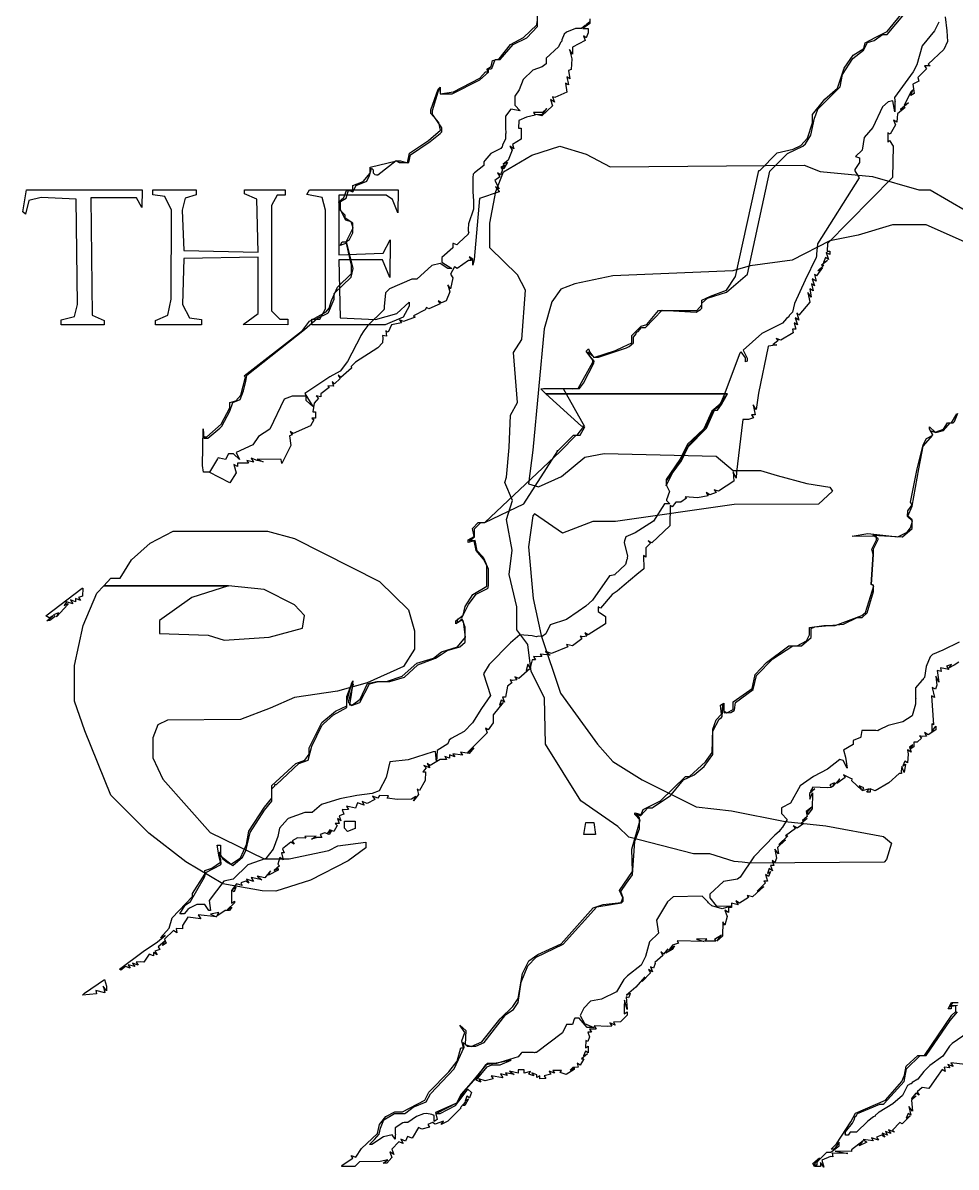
# Model space of a CAD drawing. Extents: x -87611 to 96139, y 77822 to 138139.
# Drawn here: x -47916.4 to -47796.3, y 99176.7 to 99323.9 of the extents above; entities that cross this region are included whole.
import ezdxf

# ---------------------------------------------------------------- set-up
doc = ezdxf.new("R2010")
doc.units = 0
doc.header["$MEASUREMENT"] = 0
doc.layers.get('0').update_dxf_attribs({"color": 6})
for name, color, linetype in [('L14D0 Au', 2, 'Continuous'), ('L3D0 Base', 3, 'Continuous'), ('L8D0 Wire', 5, 'Continuous')]:
    doc.layers.add(name, color=color, linetype=linetype)

# ---------------------------------------------------------------- blocks, each defined once
blk = doc.blocks.new('$TEST_CHIP_B')
at = {"layer": 'L14D0 Au'}
blk.add_lwpolyline([(256.45, 2858.69), (251.54, 2860.86), (247.19, 2860.86), (242.77, 2859.53), (239.12, 2858.79), (234.27, 2856.34), (228.89, 2855.61), (226.66, 2854.93), (211.19, 2854.32), (206.31, 2853.27), (204.49, 2852.58), (203.35, 2850.97), (202.37, 2847.5), (200.92, 2831.88), (200.37, 2827.55), (201.62, 2827.15), (204.59, 2828.47), (207.58, 2830.98), (210.07, 2831.45), (224.51, 2831.1), (226.69, 2829.27), (230.23, 2829.27), (232.36, 2828.63), (236.18, 2827.59), (239.13, 2827.13), (239.46, 2826.6), (237.68, 2824.93), (226.81, 2824.9), (211.53, 2822.69), (208.64, 2822.68), (204.74, 2821.18), (201.14, 2823.69), (200.89, 2823.44), (200.35, 2819.46), (200.95, 2812.78), (202, 2808.05), (204.48, 2800.63), (209.25, 2794.04), (211.19, 2791.84), (215, 2789.44), (221.95, 2785.98), (226.46, 2785.49), (233.4, 2784.08), (238.61, 2783.52), (246.05, 2782.17), (247.05, 2781.33), (246.44, 2779.19), (246.11, 2778.86), (228.89, 2778.73), (227.85, 2778.85), (227.85, 2778.85), (226.81, 2778.97), (223.68, 2779.92), (221.6, 2779.94), (213.28, 2782.09), (211.84, 2783.45), (207.07, 2786.75), (202.55, 2794.04), (202.4, 2800.01), (200.7, 2803.41), (200.25, 2806.88), (198.86, 2808.76), (198.85, 2811.74), (197.87, 2815.9), (198.24, 2819.03), (197.51, 2822.94), (198.27, 2825.41), (197.31, 2827.71), (197.53, 2828.39), (197.86, 2832.22), (198.05, 2836.39), (198.92, 2838.02), (198.44, 2844.46), (199.48, 2846.11), (199.95, 2852.47), (198.92, 2854.44), (195.39, 2857.89), (195.39, 2861.08), (196.15, 2865.17), (197.15, 2867.67), (200.77, 2869.82), (204.37, 2870.97), (207.78, 2869.96), (210.84, 2868.33), (235.83, 2868.56), (237.91, 2867.75), (244.63, 2867.1), (250.6, 2865.38), (252.03, 2865.38), (256.76, 2862.61)], dxfattribs=at)
for points in [[(140.2, 2848.02), (140.2, 2848.64), (141.92, 2849.07), (142.3, 2850.62), (142.11, 2864.16), (137.62, 2864.37), (136.04, 2863.98), (135.6, 2862.22), (135.27, 2862.55), (135.75, 2865.38), (150.61, 2865.38), (150.59, 2863.12), (149.88, 2864.33), (144, 2864.33), (144.19, 2849.23), (145.75, 2848.55), (145.75, 2848.02)], [(169.36, 2848.02), (163.63, 2848.04), (165.54, 2849.46), (165.54, 2856.72), (155.99, 2856.52), (155.82, 2850.62), (156.7, 2848.89), (158.25, 2848.67), (158.25, 2848.02), (152.35, 2848.02), (152.35, 2848.28), (152.35, 2848.28), (152.35, 2848.55), (153.91, 2849.23), (154.35, 2851.32), (154.42, 2862.77), (153.55, 2864.51), (152, 2864.73), (152, 2865.38), (157.56, 2865.38), (157.56, 2864.73), (156.17, 2864.29), (155.78, 2862.76), (155.99, 2857.56), (165.56, 2857.37), (165.37, 2864.16), (163.8, 2864.85), (163.8, 2865.38), (169.01, 2865.38), (169.01, 2864.68), (167.99, 2864.68), (167.27, 2863.34), (167.27, 2849.8), (168.36, 2848.71), (169.36, 2848.71)], [(172.48, 2848.02), (172.48, 2848.71), (173.5, 2848.71), (174.22, 2850.06), (174.21, 2862.77), (173.78, 2864.37), (171.8, 2864.77), (172.18, 2865.38), (183.59, 2865.38), (183.55, 2862.42), (182.86, 2864.14), (182.03, 2864.67), (175.95, 2864.68), (175.95, 2857.02), (181.66, 2857.22), (182.54, 2858.95), (182.52, 2854.09), (181.54, 2856.35), (175.93, 2856.35), (176.13, 2848.89), (180.64, 2848.67), (183.42, 2849.47), (184.98, 2850.92), (184.98, 2850.4), (184.23, 2849), (181.88, 2848.02)], [(167.85, 2775.12), (166.05, 2775.18), (161, 2776.1), (156.26, 2778.91), (151.48, 2782.58), (146.58, 2787.47), (143.24, 2795.78), (141.9, 2799.59), (141.9, 2804.17), (143.05, 2809.31), (144.77, 2813.48), (145.68, 2814.44), (161.74, 2814.44), (157.03, 2812.9), (152.87, 2809.95), (152.87, 2808.27), (159.12, 2808.06), (161.2, 2807.43), (166.97, 2807.82), (171.27, 2808.97), (171.5, 2810.59), (170.22, 2811.99), (166.31, 2813.97), (161.74, 2814.44), (145.68, 2814.44), (146.57, 2815.39), (147.78, 2815.39), (149.25, 2817.77), (151.67, 2819.9), (154.6, 2821.46), (160.68, 2821.46), (166.75, 2821.46), (170.22, 2820.49), (181.18, 2814.98), (184.91, 2811.35), (185.67, 2808.62), (185.67, 2806.27), (184.28, 2804.03), (179.59, 2801.94), (175.77, 2800.86), (170.22, 2800.05), (167.09, 2798.66), (163.28, 2797.23), (153.9, 2797.12), (152.63, 2796.55), (151.99, 2794.86), (152.01, 2792.3), (153.28, 2789.53), (159.37, 2782.69), (166.34, 2779.29), (169.53, 2779.29), (174.66, 2780.36), (175.83, 2780.98), (179.42, 2781.46), (179.42, 2780.71), (177.16, 2779.02), (172.27, 2776.57)], [(177.06, 2782.81), (176.65, 2783.22), (176.65, 2784.15), (178.04, 2784.15), (178.04, 2783.18)], [(207.49, 2782.41), (207.71, 2783.97), (208.76, 2783.97), (208.98, 2782.41)]]:
    blk.add_lwpolyline(points, close=True, dxfattribs=at)
at = {"layer": 'L3D0 Base'}
for points in [[(253.97, 2887.65), (254.2, 2885.85), (254.29, 2884.45), (253.8, 2883.43), (251.8, 2881.56), (252.03, 2881.34), (251.34, 2881.34), (251.58, 2880.94), (250.47, 2879.83), (250.57, 2879.35), (249.82, 2878.95), (250, 2877.77), (249.56, 2877.5), (249.82, 2878.23), (249.61, 2878.03), (248.72, 2876.28), (249.26, 2876.56), (248.25, 2875.69), (248.85, 2875.96), (247.85, 2875.14), (247.81, 2874.62), (247.75, 2874.09), (247.35, 2874.34), (247.58, 2873.74), (246.88, 2872.53), (246.61, 2872.69), (246.61, 2871.51), (246.81, 2871.71), (247.3, 2871.01), (247.19, 2866.96), (238.82, 2858.48), (238.78, 2857.47), (239.13, 2857.47), (239.13, 2857.04), (238.68, 2857.32), (238.97, 2856.42), (238.57, 2856.66), (238.33, 2856.04), (238.83, 2856.3), (238.05, 2855.66), (238.37, 2855.66), (237.6, 2854.96), (238.21, 2855.36), (237.42, 2854.3), (237.16, 2854.46), (237.38, 2853.6), (236.88, 2853.91), (237.16, 2853.01), (236.76, 2853.26), (236.98, 2852.39), (236.58, 2852.64), (236.75, 2851.55), (236.29, 2852.15), (236.54, 2850.91), (235.16, 2849.26), (234.87, 2849.55), (235.16, 2848.59), (234.67, 2848.89), (234.96, 2847.99), (234.55, 2848.24), (234.76, 2847.44), (234.31, 2847.44), (234.41, 2846.97), (232.81, 2846.04), (232.22, 2846.26), (232.5, 2845.98), (231.81, 2845.45), (232.31, 2845.44), (231.28, 2845.25), (231.24, 2845.24), (231.21, 2845.22), (231.18, 2845.2), (229.95, 2839.2), (229.67, 2837.13), (229.27, 2837.71), (229.53, 2836.41), (229.07, 2836.41), (229.3, 2836.05), (228.66, 2835.81), (227.95, 2835.81), (227.76, 2834.41), (227.12, 2829.05), (227.1, 2829.09), (227.06, 2828.29), (226.7, 2829.09), (226.79, 2827.9), (224.79, 2826.58), (224.26, 2826.78), (224.49, 2826.41), (223.69, 2826.15), (223.22, 2826.44), (223.49, 2826), (222.09, 2825.74), (220.5, 2825.89), (220.67, 2825.72), (219.97, 2825.19), (219.32, 2825.18), (218.82, 2824.58), (218.57, 2824.74), (218.56, 2822.16), (216.24, 2819.95), (215.76, 2820.23), (216.04, 2819.91), (215.46, 2819.33), (215.46, 2818.13), (215.16, 2818.32), (215.19, 2816.59), (214.29, 2815.87), (212.67, 2814.49), (211.77, 2813.74), (211.11, 2813.31), (209.62, 2811.53), (209.31, 2811.72), (209.31, 2811.1), (210.24, 2810.49), (210.24, 2809.53), (208.03, 2808.11), (207.58, 2808.39), (207.86, 2807.93), (207.34, 2807.88), (207.01, 2807.94), (207.22, 2807.59), (206, 2806.68), (205.23, 2806.89), (205.43, 2806.57), (203.3, 2805.7), (202.52, 2805.96), (203.12, 2805.49), (201.84, 2805.65), (202.05, 2805.32), (201.32, 2805.27), (200.99, 2805.33), (201.24, 2804.92), (200.83, 2804.92), (200.56, 2803.88), (200.27, 2804.35), (200.05, 2803.51), (200.52, 2803.74), (199.12, 2802.5), (198.59, 2802.71), (198.84, 2802.31), (198.31, 2802.26), (197.98, 2802.32), (198.21, 2801.95), (197.65, 2801.49), (197.39, 2800.1), (197.02, 2800.1), (197.28, 2799.44), (196.85, 2799.7), (196.61, 2799.08), (197.11, 2799.39), (195.8, 2797.81), (195.8, 2796.78), (195.17, 2795.89), (194.8, 2796.11), (195.04, 2795.49), (192.5, 2792.98), (193.3, 2793.59), (192.72, 2792.85), (191.61, 2793.01), (191.85, 2792.63), (190.61, 2792.81), (190.85, 2792.41), (190.19, 2792.67), (190.19, 2792.24), (189.56, 2792.48), (189.69, 2792.28), (189.81, 2792.08), (188.99, 2792.08), (187.71, 2791.3), (187.32, 2791.54), (187.65, 2791.01), (186.89, 2791.3), (187.17, 2791.01), (186.73, 2790.48), (187.08, 2790.48), (187.07, 2789.37), (186.3, 2788.09), (186.01, 2788.27), (186.19, 2787.57), (185.54, 2786.77), (185.84, 2787.33), (185.27, 2786.98), (183.47, 2786.92), (182.17, 2787.11), (182.35, 2787.41), (181.17, 2787.44), (180.95, 2787.08), (180.29, 2787.34), (180.55, 2786.93), (179.58, 2786.41), (178.93, 2786.66), (179.21, 2786.22), (178.35, 2786.49), (178.1, 2785.83), (176.93, 2786.06), (177.17, 2785.66), (176.65, 2785.62), (176.36, 2785.66), (176.59, 2785.06), (175.97, 2784.83), (176.21, 2784.19), (175.75, 2784.48), (175.99, 2783.86), (175.48, 2783.86), (175.73, 2783.6), (175.31, 2782.82), (174.76, 2783.04), (174.48, 2782.59), (175.01, 2782.92), (174.7, 2782.43), (174.14, 2782.64), (173.54, 2782.41), (173.76, 2782.05), (173.17, 2782.05), (172.44, 2781.81), (173, 2782.22), (171.56, 2782.17), (171.7, 2781.94), (170.63, 2782), (169.92, 2781.63), (170.19, 2781.19), (169.78, 2781.45), (168.7, 2780.6), (168.91, 2780.05), (168.56, 2780.05), (168.79, 2779.18), (168.35, 2779.45), (168.09, 2778.61), (168.32, 2778.38), (167.62, 2777.81), (168.12, 2778.06), (168.12, 2777.85), (166.88, 2777.21), (167.16, 2777.74), (166.42, 2776.85), (165.42, 2777.07), (166.02, 2776.61), (164.66, 2776.88), (164.97, 2776.39), (164.06, 2776.68), (164.37, 2776.17), (163.95, 2776.44), (163.31, 2776.19), (163.51, 2775.87), (162.78, 2776.06), (162.21, 2775.36), (162.7, 2775.66), (162.47, 2775.04), (162.11, 2775.26), (162.11, 2773.61), (162.51, 2773.85), (162.51, 2773.65), (161.6, 2772.77), (162.17, 2773.09), (161.88, 2772.63), (161.29, 2772.63), (160.22, 2771.92), (160.49, 2772.37), (159.41, 2772.16), (160.2, 2771.83), (157.84, 2772.08), (158.16, 2771.56), (156.51, 2771.78), (155.82, 2770.73), (155.82, 2770.29), (154.99, 2770.32), (155.1, 2769.79), (154.65, 2770.06), (153.51, 2768.97), (153.71, 2768.45), (153.22, 2768.15), (153.55, 2768.71), (152.69, 2767.96), (152.88, 2767.65), (152.25, 2767.41), (152.54, 2766.95), (152.08, 2767.23), (152.08, 2766.82), (151.54, 2767.03), (150.86, 2765.99), (150.37, 2766.06), (149.85, 2766.01), (150.09, 2765.61), (149.4, 2765.87), (149.67, 2765.44), (148.81, 2765.67), (149.09, 2765.21), (148.46, 2765.45), (147.86, 2764.95), (147.69, 2765.11), (150.77, 2767.39), (152.58, 2768.61), (153.58, 2769.45), (152.98, 2769.15), (154.1, 2770.36), (154.48, 2771.72), (157.09, 2774.47), (157.09, 2774.85), (158.7, 2777.32), (158.7, 2777.81), (159.6, 2778.09), (160.72, 2778.88), (160.52, 2779.55), (160.26, 2781.05), (160.7, 2781.05), (160.7, 2779.67), (162.09, 2778.61), (163.26, 2779.44), (164.06, 2781.15), (164.35, 2782.86), (166.37, 2785.96), (167.32, 2787.1), (167.32, 2788.71), (170.39, 2791.58), (171.58, 2792), (172.13, 2792.76), (172.13, 2793.57), (173.73, 2796.84), (175.49, 2798.28), (176.95, 2798.97), (176.98, 2800.2), (177.75, 2802.21), (177.52, 2800.4), (177.31, 2799.1), (177.7, 2799.1), (178.67, 2799.86), (179.61, 2801.87), (180.81, 2802.11), (182.09, 2802.11), (184.07, 2802.78), (185.99, 2804.49), (188.12, 2805.11), (189.15, 2805.93), (191.21, 2806.59), (192.23, 2807.81), (191.97, 2809.82), (191.77, 2810.02), (190.99, 2809.53), (190.99, 2809.9), (191.92, 2810.64), (192.21, 2811.77), (193.19, 2813.32), (195, 2814.38), (195, 2816.98), (194.54, 2817.86), (193.63, 2818.95), (193.36, 2820.2), (192.59, 2820), (192.59, 2820.35), (193.34, 2820.75), (193.15, 2821.78), (193.86, 2822.57), (194.74, 2822.57), (199.76, 2824.95), (204.13, 2831.78), (204.01, 2831.81), (204.14, 2831.8), (206.12, 2833.8), (206.6, 2833.8), (207.47, 2834.9), (207.18, 2834.98), (202.6, 2839.14), (225.95, 2839.14), (225.58, 2838.71), (224.64, 2837.31), (224.07, 2836.98), (223.06, 2834.7), (220.72, 2832.3), (219.9, 2830.67), (218.07, 2827.93), (218.08, 2827.28), (218.85, 2828.89), (220.05, 2830.49), (220.89, 2832.3), (223.26, 2834.7), (223.77, 2835.86), (224.28, 2837.01), (224.67, 2837.01), (225.18, 2837.76), (225.95, 2839.14), (202.6, 2839.14), (201.92, 2839.75), (202.28, 2839.82), (206.76, 2839.82), (208.64, 2843.2), (208.64, 2843.44), (207.77, 2844.63), (208.09, 2844.93), (208.25, 2844.49), (208.76, 2843.8), (211.55, 2844.68), (212.55, 2845.18), (213.65, 2845.7), (213.65, 2846.61), (214.86, 2847.82), (215.57, 2848.04), (217.08, 2849.85), (222.02, 2849.85), (222.68, 2850.58), (222.68, 2851.19), (223.78, 2851.69), (225.84, 2852.46), (227, 2854.23), (230.01, 2867.85), (230.11, 2867.85), (232.37, 2870.12), (234.41, 2870.62), (235.42, 2871.06), (236.26, 2872.01), (236.92, 2873.99), (236.92, 2875.08), (238.48, 2877.05), (240.13, 2878.47), (240.97, 2881.02), (242.13, 2882.7), (243.49, 2883.55), (243.69, 2884.29), (245.04, 2885), (246.51, 2885.74), (248.65, 2888.34)], [(255.75, 2804.59), (255.13, 2804.22), (254.51, 2803.86), (254.79, 2804.31), (254.17, 2804.07), (254.43, 2803.66), (253.38, 2803.85), (253.46, 2803.41), (252.94, 2803.52), (253.17, 2802.01), (252.76, 2802.81), (252.92, 2801.63), (252.72, 2801.11), (252.32, 2801.36), (252.6, 2800.05), (252.24, 2800.28), (252.37, 2797.8), (252.48, 2796.52), (252.26, 2796.66), (252.26, 2795.68), (252.76, 2796.37), (252.76, 2795.9), (251.78, 2795.25), (251.3, 2795.55), (251.58, 2795.09), (251.06, 2795.04), (250.66, 2795.12), (250.94, 2794.84), (250.38, 2794.29), (249.95, 2794.29), (249.95, 2793.71), (249.49, 2793.42), (249.82, 2793.95), (249.37, 2793.67), (249.62, 2793.02), (249.12, 2793.32), (249.2, 2792.78), (249.15, 2791.66), (248.79, 2791.88), (248.55, 2791.26), (248.89, 2791.47), (248.69, 2790.39), (248.38, 2791.18), (248.3, 2790.58), (248.35, 2790.28), (248.04, 2790.28), (246.73, 2789.08), (244.99, 2788.06), (244.34, 2788.31), (244.34, 2787.87), (243.91, 2787.87), (244.19, 2788.31), (243.29, 2788.03), (243.53, 2788.43), (242.91, 2788.67), (243.2, 2788.17), (241.95, 2789.33), (242.03, 2789.57), (241.83, 2789.61), (240.88, 2790.11), (241.09, 2789.77), (240.03, 2788.99), (240.43, 2789.59), (239.48, 2788.57), (239.75, 2789.07), (239.12, 2788.83), (239.35, 2788.47), (238.82, 2788.43), (236.96, 2788.5), (236.65, 2788.01), (237.22, 2788.3), (236.52, 2787.72), (236.54, 2786.97), (236.9, 2787.77), (236.85, 2785.71), (236.31, 2784.98), (236.31, 2785.38), (236.82, 2785.94), (236.1, 2785.4), (236.23, 2784.76), (235.61, 2784.23), (236.21, 2784.49), (235.44, 2783.86), (235.8, 2783.86), (234.91, 2783.23), (234.41, 2783.52), (234.71, 2783.19), (233.43, 2782.25), (233.71, 2782.25), (232.59, 2781.15), (233.43, 2781.75), (232.4, 2780.74), (232.53, 2779.95), (232.07, 2780.55), (232.26, 2779.37), (232.06, 2778.84), (231.71, 2779.06), (231.94, 2778.44), (231.51, 2778.44), (231.77, 2777.77), (231.34, 2778.04), (231.1, 2777.42), (231.5, 2777.66), (231.26, 2777.04), (230.86, 2777.29), (231.13, 2776.44), (230.63, 2776.44), (230.87, 2776.2), (229.78, 2775.13), (230.62, 2775.73), (229.2, 2774.41), (228.49, 2774.59), (228.67, 2774.3), (227.49, 2773.61), (227.03, 2773.89), (227.35, 2773.36), (226.49, 2773.59), (226.49, 2773.03), (226.09, 2773.03), (226.09, 2772.4), (225.64, 2772.68), (225.9, 2771.86), (225.63, 2770.78), (225.38, 2771.18), (225.31, 2769.36), (224.6, 2768.71), (225.18, 2769.48), (224.31, 2768.93), (224.45, 2768.69), (223.1, 2768.69), (223.3, 2769.01), (221.97, 2768.97), (222.98, 2768.68), (219.49, 2768.74), (219.67, 2768.44), (218.9, 2768.2), (218.36, 2767.51), (219.14, 2768.11), (218.84, 2767.61), (218.01, 2767.17), (218.29, 2767.71), (217.72, 2767.01), (217.4, 2767.31), (217.65, 2766.87), (216.6, 2765.94), (216.66, 2765.84), (216.42, 2765.21), (216.06, 2765.42), (216.33, 2764.74), (215.79, 2765.06), (216.06, 2764.63), (214.99, 2763.5), (215.31, 2764.1), (214.15, 2762.78), (212.95, 2761.77), (213.45, 2762.01), (213.33, 2761.71), (213.21, 2761.39), (212.94, 2761.56), (213.03, 2759.89), (212.69, 2761.09), (212.67, 2760.23), (212.65, 2759.36), (213.05, 2759.61), (213.05, 2759.19), (212.2, 2758.34), (211.28, 2758.28), (211.51, 2757.91), (210.82, 2758.18), (211.07, 2757.78), (210.54, 2757.73), (208.79, 2757.82), (209.06, 2757.38), (208.21, 2757.38), (208.46, 2756.98), (207.99, 2756.98), (208.22, 2756.38), (207.99, 2755.78), (207.73, 2755.94), (207.68, 2754.98), (208.03, 2755.2), (208.03, 2754.35), (207.67, 2754.57), (207.44, 2753.95), (207.93, 2754.2), (207.15, 2753.57), (207.45, 2753.57), (207.01, 2752.76), (206.62, 2753), (206.73, 2752.47), (206.06, 2752.46), (205.73, 2752.1), (206.23, 2752.39), (206.23, 2752.21), (205.21, 2751.54), (204.42, 2751.79), (204.59, 2752.06), (203.46, 2752.06), (203.69, 2751.7), (203, 2751.96), (203.22, 2751.61), (202.38, 2751.39), (202.59, 2751.05), (201.82, 2750.99), (201.82, 2751.39), (201.42, 2751.14), (201.42, 2751.52), (200.79, 2751.76), (201.04, 2751.37), (200.41, 2751.61), (200.61, 2751.93), (199.81, 2751.72), (199.81, 2752.16), (199.01, 2752.16), (199.01, 2751.72), (197.9, 2751.98), (198.51, 2751.53), (197.37, 2751.78), (197.6, 2751.4), (196.74, 2751.63), (197.06, 2751.11), (195.56, 2751.39), (195.8, 2751), (194.76, 2750.75), (193.94, 2751), (194.22, 2750.56), (193.6, 2750.8), (195.02, 2752.53), (195.63, 2752.77), (196.7, 2752.8), (198.11, 2753.37), (196.9, 2753.14), (195.7, 2752.94), (194.83, 2752.77), (193.64, 2751.15), (192, 2749.26), (191.09, 2747.85), (188.52, 2746.55), (188.99, 2746.55), (190.94, 2747.54), (191.81, 2748.66), (192.56, 2749.66), (193, 2749.22), (192.75, 2748.56), (192.43, 2748.75), (192.19, 2748.13), (192.63, 2748.4), (192.17, 2747.55), (191.96, 2747.55), (192.22, 2748.05), (191.6, 2747.29), (191.64, 2747.22), (191.67, 2747.25), (191.65, 2747.22), (191.64, 2747.22), (189.98, 2745.56), (189.13, 2745.11), (189.4, 2745.55), (188.34, 2745.14), (188.01, 2745.35), (187.38, 2745.1), (187.59, 2744.76), (186.6, 2744.51), (186.21, 2744.74), (185.38, 2743.35), (184.77, 2743.58), (184.53, 2742.96), (183.9, 2743.21), (184.22, 2742.69), (183.66, 2742.88), (182.78, 2741.93), (183.03, 2741.27), (182.49, 2741.6), (182.77, 2740.88), (182.1, 2740.13), (181.66, 2740.14), (182.26, 2740.57), (181.26, 2740.34), (178.58, 2740.33), (177.98, 2739.73), (176.34, 2739.73), (176.34, 2739.81), (176.35, 2739.81), (176.35, 2739.9), (177.75, 2740.77), (177.53, 2741.13), (178.12, 2740.9), (178.85, 2742.04), (180.93, 2743.96), (181.19, 2745.13), (182, 2746.16), (183.15, 2746.75), (184.13, 2746.75), (187.01, 2748.23), (187.54, 2749.26), (190.1, 2751.87), (191.15, 2753.27), (191.65, 2754.98), (192, 2754.98), (191.77, 2755.89), (192.16, 2756.93), (191.53, 2757.88), (192.27, 2757.19), (192.18, 2755.41), (192.96, 2755.16), (194.34, 2755.73), (196.71, 2758.69), (198.34, 2760.29), (199.01, 2761.32), (199.57, 2764.53), (200.41, 2766.17), (201.55, 2766.99), (204.55, 2768.36), (208.66, 2773), (209.94, 2773.4), (212.28, 2773.68), (212.5, 2774.26), (212.06, 2775.22), (213.75, 2777.67), (213.66, 2780.55), (214.72, 2784.26), (214.05, 2784.99), (214.05, 2785.22), (214.85, 2785.01), (215.09, 2785.63), (217.36, 2786.74), (220.54, 2789.87), (221.09, 2789.87), (223.12, 2791.77), (223.97, 2792.97), (224.06, 2795.99), (224.51, 2797.19), (225.18, 2797.93), (225.06, 2799.06), (225.49, 2799.33), (225.49, 2798.32), (225.88, 2798.08), (226.69, 2798.51), (226.69, 2799.5), (228.4, 2800.69), (229.12, 2801.21), (229.52, 2803.01), (231, 2804.54), (233.84, 2806.72), (234.93, 2806.72), (236.11, 2807.33), (236.52, 2808.1), (236.52, 2809.08), (238.38, 2809.33), (239.81, 2809.33), (243.24, 2810.6), (243.74, 2810.99), (244.78, 2814.4), (244.47, 2814.59), (244.73, 2818.46), (244.52, 2819.14), (245.14, 2820.34), (245.14, 2820.76), (242.03, 2820.81), (244.04, 2821.17), (247.9, 2820.72), (249.08, 2821.34), (249.51, 2821.87), (249.77, 2822.73), (249.15, 2823.34), (249.17, 2824.07), (249.74, 2824.83), (249.52, 2825.19), (250.39, 2829.49), (251.14, 2832.58), (251.57, 2833.39), (252.37, 2833.82), (251.96, 2834.58), (251.96, 2834.87), (252.71, 2834.19), (253.75, 2834.59), (254.26, 2835.41), (254.78, 2835.41), (255.47, 2836.54)], [(208.23, 2887.36), (208.23, 2886.78), (207.34, 2886.15), (208.03, 2886.15), (208.03, 2885.58), (207.79, 2884.95), (207.43, 2885.17), (207.66, 2884.57), (206.03, 2883.74), (206.02, 2882.84), (205.61, 2883.44), (205.92, 2882.24), (205.85, 2880.84), (205.48, 2880.72), (205.68, 2879.67), (205.28, 2879.92), (205.48, 2878.87), (205.1, 2879.11), (205.27, 2877.95), (203.72, 2877.27), (203.43, 2877.32), (203.69, 2876.66), (203.17, 2876.98), (203.42, 2876.2), (202.06, 2874.88), (201.31, 2875.07), (202.17, 2875.12), (202.7, 2875.82), (202.13, 2875.32), (200.99, 2875.32), (201.21, 2874.96), (200.11, 2874.71), (199.11, 2874.31), (199.05, 2873.32), (199.41, 2873.32), (199.41, 2871.91), (198.27, 2871.21), (198.46, 2870.65), (197.94, 2870.97), (198.24, 2870.48), (197.72, 2869.2), (197.1, 2868.67), (197.64, 2868.95), (197.19, 2868.1), (196.98, 2868.1), (197.26, 2868.56), (196.79, 2868.27), (197, 2867.94), (196.76, 2867.3), (196.34, 2867.56), (196.66, 2867.04), (196.02, 2866.57), (196.58, 2865.48), (196.1, 2865.77), (196.59, 2865.16), (196.57, 2865.13), (194.04, 2864.24), (193.37, 2856.39), (193.19, 2855.66), (193.19, 2855.66), (193.19, 2856.44), (192.73, 2856.73), (193.01, 2856.27), (192.64, 2856.27), (191.15, 2855.26), (190.84, 2855.45), (190.33, 2854.5), (190.6, 2854.07), (190.33, 2852.62), (189.95, 2853.16), (190.22, 2852.23), (189.74, 2851.08), (189.14, 2850.85), (188.71, 2851.11), (188.96, 2850.72), (187.54, 2850.04), (187.21, 2850.25), (187.07, 2849.95), (185.56, 2849.18), (185.77, 2848.98), (184.26, 2848.45), (183.74, 2848.64), (183.99, 2848.24), (182.72, 2847.99), (182.3, 2847.05), (182, 2847.24), (182.06, 2846.54), (181.56, 2846.64), (181.6, 2846.34), (181.56, 2845.67), (180.95, 2845.06), (178.09, 2843.2), (177.53, 2842.64), (177.55, 2842.42), (176.2, 2841.23), (175.87, 2841.52), (176.13, 2841.08), (175.4, 2840.42), (175.1, 2840.72), (175.24, 2840.12), (174.54, 2840.17), (174.69, 2839.92), (173.63, 2839.14), (173.63, 2838.72), (173.03, 2838.85), (173.33, 2838.55), (172.78, 2837.91), (172.58, 2836.81), (172.93, 2836.81), (172.93, 2836.01), (172.46, 2836.01), (172.72, 2835.76), (172.31, 2834.99), (170.08, 2834.01), (169.66, 2834.27), (169.92, 2833.84), (169.57, 2833.7), (169.75, 2832.49), (168.62, 2830.17), (168.51, 2830.69), (165.41, 2830.73), (166.21, 2830.38), (165.41, 2830.55), (164.64, 2830.86), (164.97, 2830.33), (164.1, 2830.56), (164.33, 2830.19), (162.9, 2830.19), (162.9, 2829.77), (162.44, 2830.05), (162.72, 2828.96), (161.89, 2827.67), (159.26, 2829.03), (158.54, 2829.03), (158.37, 2829.89), (158.48, 2834.63), (158.5, 2833.6), (158.94, 2833.6), (160.8, 2835.24), (161.91, 2837.31), (161.91, 2837.99), (162.66, 2838.22), (163.32, 2838.95), (163.92, 2841.28), (163.77, 2841.43), (171.27, 2847.28), (172.17, 2848.46), (174.31, 2849.67), (174.69, 2850.15), (175, 2851.15), (175.78, 2852.84), (177.55, 2854.61), (177.55, 2855.69), (177.17, 2857.37), (176.94, 2858.49), (176.1, 2858.23), (176.37, 2858.67), (176.88, 2858.67), (177.78, 2860.48), (177.53, 2861.26), (176.84, 2861.48), (176.16, 2862.78), (175.92, 2863.82), (176.59, 2864.37), (176.94, 2865.29), (177.75, 2865.29), (177.75, 2865.91), (179.06, 2866.46), (179.96, 2867.5), (179.96, 2868.27), (183.35, 2869.1), (183.87, 2869.1), (184.77, 2868.85), (185.02, 2870.09), (187.48, 2871.71), (189.04, 2873.04), (188.79, 2874.02), (187.78, 2875.18), (187.78, 2875.65), (188.71, 2878.33), (188.98, 2878.6), (188.98, 2877.74), (190.69, 2877.98), (194.08, 2879.75), (194.81, 2880.54), (195.22, 2880.54), (194.99, 2880.91), (195.56, 2881.24), (195.7, 2882.02), (196.56, 2882.24), (198.04, 2884.05), (199.71, 2884.96), (201.42, 2886.62), (201.45, 2887.04)], [(256.61, 2752.82), (254.71, 2753.03), (254.99, 2752.57), (254.31, 2752.84), (254.57, 2752.41), (253.87, 2752.47), (253.98, 2751.94), (253.6, 2752.17), (252.87, 2751.18), (251.86, 2749.76), (251.02, 2749.86), (250.36, 2749.31), (250.62, 2748.9), (250.2, 2749.15), (249.66, 2748.48), (250.26, 2748.79), (249.66, 2748.26), (249.77, 2746.85), (249.32, 2747.45), (249.57, 2746.32), (249.2, 2746.55), (248.96, 2745.93), (249.46, 2746.21), (248.45, 2745.22), (248.13, 2745.38), (247.19, 2744.37), (247.44, 2744.12), (246.68, 2744.41), (246.97, 2743.95), (246.28, 2744.21), (246.57, 2743.75), (245.88, 2744.01), (246.21, 2743.48), (245.78, 2743.74), (245.15, 2743.5), (245.4, 2743.1), (244.49, 2743.38), (244.72, 2743.01), (243.44, 2743.17), (243.91, 2742.84), (242.91, 2742.36), (243.44, 2743.02), (241.93, 2741.84), (241.93, 2741.64), (239.83, 2741.7), (241.43, 2741.37), (239.43, 2741.44), (239.53, 2740.94), (239.23, 2741), (238.1, 2740.53), (238.35, 2739.63), (237.93, 2740.23), (237.92, 2739.73), (237.15, 2739.73), (236.93, 2740.08), (237.79, 2740.84), (237.5, 2740.33), (237.52, 2740.33), (237.52, 2740.31), (237.44, 2740.23), (237.5, 2740.33), (237.35, 2740.33), (237.1, 2739.93), (237.52, 2739.93), (237.52, 2740.31), (238.76, 2741.54), (239.27, 2741.54), (240.33, 2742.37), (240.33, 2742.83), (239.71, 2741.94), (239.3, 2741.94), (240, 2742.64), (241.83, 2745.45), (242.44, 2746.59), (246.31, 2748.26), (248.4, 2750.66), (248.73, 2751.47), (248.97, 2752.6), (250.46, 2753.97), (251.3, 2753.97), (254.84, 2759.19), (255.37, 2759.64), (255.37, 2760.39), (254.77, 2760.39), (254.77, 2759.99), (254.36, 2759.99), (254.79, 2760.79), (255.47, 2760.79)]]:
    blk.add_lwpolyline(points, dxfattribs=at)
for points in [[(138.36, 2809.93), (139.14, 2810.56), (138.64, 2810.31), (138.23, 2810.56), (142.9, 2814.14), (142.97, 2814.14), (142.95, 2813.07), (142.45, 2812.91), (142.67, 2812.54), (142.05, 2812.78), (142.05, 2812.35), (141.38, 2812.61), (141.7, 2812.1), (140.88, 2812.36), (140.58, 2811.88), (141.05, 2812.16), (141.05, 2812.01), (139.59, 2810.43), (139.86, 2810.93), (139.22, 2810.68), (139.44, 2810.47), (138.74, 2809.94)], [(142.95, 2761.76), (143.2, 2762.01), (145.76, 2763.79), (146.02, 2762.9), (146.05, 2762.3), (145.62, 2762.9), (145.81, 2762.04), (144.67, 2762.37), (144.76, 2761.93)]]:
    blk.add_lwpolyline(points, close=True, dxfattribs=at)
at = {"layer": 'L8D0 Wire'}
for points in [[(253.16, 2886.93), (252.6, 2885.83), (251.01, 2883.92), (250.33, 2881.44), (249.85, 2880.56), (247.47, 2877.26), (247.48, 2876.86), (247.53, 2876.75), (247.48, 2876.76), (247.51, 2875.42), (247.24, 2876.82), (246.65, 2876.69), (245.93, 2876.04), (244.68, 2873.41), (243.54, 2872.1), (243.28, 2870.47), (242.43, 2869.65), (242.94, 2869.47), (242.94, 2868.89), (242.34, 2867.97), (242.37, 2867.9), (242.34, 2867.82), (242.93, 2866.92), (237.55, 2858.43), (237.42, 2857.08), (237.42, 2856.92), (237.4, 2856.88), (237.38, 2856.66), (235.95, 2853.76), (234.58, 2850.75), (234.31, 2849.65), (233.92, 2849.22), (233.85, 2849.02), (233.56, 2848.81), (233.04, 2848.21), (230.4, 2846.87), (227.96, 2844.76), (228.49, 2843.73), (228.49, 2843.33), (228.29, 2843.25), (228.29, 2843.76), (227.73, 2844.53), (227.57, 2844.36), (225.53, 2839), (225.03, 2837.81), (223.95, 2836.89), (222.9, 2834.61), (221.44, 2833.26), (220.82, 2832.63), (219.83, 2830.69), (218.07, 2828.09), (218.07, 2827.6), (218.09, 2827.32), (218.5, 2826.55), (218.12, 2825.47), (218.12, 2825.46), (218.11, 2825.44), (218.1, 2825.42), (218.55, 2824.98), (217.86, 2824.98), (216.43, 2822.74), (214.09, 2821.23), (212.88, 2820.73), (212.69, 2820.23), (212.66, 2820), (213.11, 2818.22), (213.07, 2818.07), (213.1, 2817.97), (213.01, 2817.83), (212.85, 2817.18), (211.46, 2815.87), (211.49, 2815.84), (210.77, 2815.69), (208.58, 2812.56), (207.74, 2811.81), (206.73, 2811.13), (205.22, 2810.07), (203.12, 2809.4), (202.56, 2808.23), (202.12, 2807.91), (201.64, 2807.94), (201.34, 2807.87), (200.84, 2808), (199.23, 2808.12), (198.03, 2807.1), (195.3, 2804.28), (194.54, 2803.08), (195.45, 2800.3), (194.3, 2798.65), (193.16, 2796.8), (192.09, 2795.66), (190.4, 2794.79), (190.12, 2794.55), (189.95, 2794.1), (188.58, 2793.25), (188.52, 2791.78), (188.36, 2793.09), (188.08, 2793.08), (184.87, 2792.05), (182.49, 2791.78), (182.03, 2789.78), (181.14, 2788.05), (180.22, 2787.7), (178.25, 2787.46), (176.05, 2787.01), (173.71, 2786.28), (172.51, 2785.26), (171.55, 2785.26), (169.43, 2784.47), (169.33, 2784.42), (168.32, 2783.23), (168.09, 2782.15), (167.49, 2780.55), (166.56, 2779.32), (164.23, 2778.54), (162.34, 2776.68), (161.12, 2776.41), (159.26, 2773.95), (159.42, 2772.63), (159.19, 2772.63), (158.69, 2773.43), (157.67, 2773.43), (156.73, 2772.94), (156.5, 2772.78), (156.04, 2772.23), (155.72, 2772.23), (155.65, 2772.18), (155.68, 2772.23), (155.48, 2772.23), (156.18, 2773.33), (156.85, 2773.82), (158.65, 2776.94), (158.82, 2777.52), (160.69, 2778.53), (160.79, 2778.66), (160.73, 2779.15), (160.48, 2780.15), (160.97, 2779.35), (161.61, 2778.84), (162.28, 2778.45), (163.52, 2779.49), (163.96, 2780.32), (164.52, 2782.69), (166.37, 2785.56), (167.32, 2786.7), (167.32, 2788.31), (167.71, 2788.68), (167.72, 2788.74), (167.72, 2788.88), (167.92, 2788.88), (170.78, 2791.58), (172, 2792.01), (172.48, 2793.79), (173.77, 2796.47), (173.91, 2796.61), (173.92, 2796.62), (173.96, 2796.65), (175.27, 2797.83), (176.95, 2798.78), (176.95, 2799.58), (177.61, 2801.92), (177.79, 2801.74), (177.12, 2799.45), (177.55, 2799.02), (178.65, 2799.41), (179.88, 2801.8), (180.86, 2802.07), (182.5, 2802.11), (184.39, 2802.68), (186.11, 2804.26), (188.38, 2805.12), (189.13, 2805.6), (189.89, 2806.08), (191.49, 2806.58), (192.19, 2807.19), (192.19, 2809.11), (191.8, 2810.13), (191.76, 2810.16), (191.19, 2809.68), (191.19, 2810.15), (191.56, 2810.29), (191.49, 2810.33), (191.68, 2810.33), (191.81, 2810.38), (192.64, 2812.04), (193.62, 2813.35), (195.07, 2814.09), (195.14, 2814.15), (195.15, 2814.15), (195.2, 2814.56), (195.2, 2816.57), (194.6, 2818), (194.47, 2818.17), (193.75, 2818.93), (193.47, 2820.26), (192.7, 2820.19), (193.15, 2820.52), (193.1, 2820.55), (193.19, 2820.56), (193.4, 2820.71), (193.4, 2821.77), (194.2, 2822.57), (194.74, 2822.57), (204.41, 2831.69), (206.47, 2833.8), (207.02, 2833.8), (207.58, 2834.87), (204.84, 2839.75), (205.73, 2839.81), (205.96, 2839.76), (206.93, 2839.8), (207.44, 2840.5), (208.77, 2843.07), (208.82, 2843.32), (208.3, 2843.93), (207.97, 2844.53), (208.77, 2843.83), (209.38, 2843.83), (212.96, 2845.06), (213.29, 2845.22), (213.85, 2845.68), (213.85, 2846.41), (214.21, 2846.83), (214.27, 2847.04), (214.48, 2847.14), (214.89, 2847.64), (215.42, 2847.64), (217.56, 2849.89), (221.92, 2849.65), (222.49, 2849.96), (222.68, 2850.13), (222.68, 2850.79), (223.38, 2851.42), (225.85, 2852.21), (228.55, 2854.52), (231.4, 2867.79), (233.68, 2870.04), (235.66, 2870.98), (236, 2871.3), (236.67, 2872.41), (237.17, 2874.61), (237.32, 2875.02), (237.32, 2875.02), (237.58, 2875.74), (240.47, 2878.63), (240.76, 2880.2), (242.1, 2882.29), (243.47, 2883.33), (244, 2884.34), (244.84, 2884.6), (245.91, 2885.35), (246.47, 2885.35), (246.5, 2885.36), (248.75, 2888.03)], [(255.8, 2807.19), (253.67, 2806.16), (252.34, 2805.59), (252.04, 2805.27), (251.53, 2804.04), (251.3, 2802.61), (251.16, 2802.44), (251.16, 2802.36), (250.99, 2802.25), (250.16, 2801.29), (250.16, 2800.01), (250.19, 2799.9), (250.16, 2799.83), (250.16, 2799.2), (249.74, 2797.68), (248.52, 2796.94), (246.65, 2796.46), (245.47, 2795.91), (245.31, 2795.75), (245.07, 2795.81), (243.24, 2795.79), (243.14, 2795.04), (243.14, 2794.94), (243.08, 2794.92), (242.14, 2794.5), (242.14, 2793.99), (240.91, 2793.29), (240.93, 2793.14), (241.15, 2792.38), (241.37, 2790.98), (240.84, 2791.95), (240.41, 2792.09), (238.83, 2790.84), (237.03, 2789.91), (235.33, 2788.67), (234.07, 2786.45), (232.92, 2785.85), (232.92, 2785.13), (233.66, 2784.36), (233.05, 2783.36), (232.72, 2783.01), (232.61, 2782.83), (232.04, 2782.32), (229.36, 2779.54), (227.6, 2776.94), (227.23, 2776.67), (225.43, 2776.4), (223.7, 2774.73), (223.69, 2774.28), (224.52, 2773.23), (226.4, 2773.19), (225.29, 2772.86), (223.93, 2773.24), (223.58, 2773.59), (223.5, 2773.64), (223.41, 2773.77), (222.69, 2774.5), (218.98, 2774.41), (218.25, 2773.75), (216.83, 2771.4), (217.08, 2769.72), (215.92, 2768.63), (215.4, 2766.71), (214.85, 2765.61), (213.11, 2764.24), (212.63, 2763.75), (211.66, 2762.2), (209.75, 2761.25), (208.31, 2760.99), (207.49, 2760.09), (207, 2759.14), (207.54, 2758.12), (208.75, 2757.6), (207.88, 2757.58), (206.87, 2758.79), (206.3, 2758.79), (206.23, 2758.67), (206.01, 2757.98), (205.25, 2757.98), (205.19, 2757.9), (204.74, 2756.92), (201.36, 2754.37), (201.16, 2754.37), (201.13, 2754.35), (201, 2754.37), (199.51, 2754.37), (199.4, 2754.28), (199, 2753.8), (196.25, 2752.97), (195.02, 2752.97), (192.96, 2750.46), (191.7, 2749.02), (191.07, 2747.84), (188.38, 2746.65), (188.59, 2745.77), (188.19, 2745.52), (188.19, 2746.25), (187.9, 2746.38), (187.22, 2746.53), (186.85, 2746.49), (185.93, 2746.14), (184.82, 2745.35), (184.35, 2745.35), (184.16, 2745.34), (183.17, 2744.7), (183.17, 2743.95), (183.21, 2743.77), (183.17, 2743.78), (183.17, 2743.24), (182.81, 2743.8), (181.67, 2743.52), (180.17, 2742.54), (179.88, 2742.54), (180.52, 2743.19), (180.51, 2743.2), (181.15, 2743.85), (181.3, 2744.65), (181.73, 2745.7), (183.11, 2746.55), (184.48, 2746.55), (184.58, 2746.61), (185.5, 2747.33), (187.19, 2748.01), (187.74, 2749.06), (190.78, 2752.26), (191.35, 2753.47), (192.05, 2755.08), (191.96, 2755.68), (192.47, 2755.18), (192.48, 2755.18), (193.58, 2755.18), (194.64, 2755.66), (197.44, 2759.28), (198.43, 2759.93), (199.04, 2760.81), (199.41, 2763.43), (200.27, 2765.51), (201.34, 2766.63), (204.82, 2768.31), (209.14, 2773.1), (212.34, 2773.64), (212.55, 2773.85), (212.55, 2774.27), (212.24, 2775.09), (212.98, 2776.17), (213.72, 2777.25), (214.04, 2781.55), (214.64, 2783.16), (214.65, 2784.56), (214.55, 2784.68), (214.15, 2785.09), (214.74, 2784.86), (214.79, 2784.86), (215.73, 2785.86), (216.25, 2785.86), (216.38, 2785.93), (218.61, 2787.44), (218.7, 2787.54), (220.31, 2789.45), (221.66, 2790.09), (222.94, 2791.17), (224.08, 2792.74), (224.08, 2795.71), (224.88, 2797.27), (225.21, 2797.48), (225.29, 2797.59), (225.31, 2798.23), (225.21, 2798.4), (225.31, 2798.31), (225.35, 2799.2), (225.5, 2798.16), (225.58, 2798.1), (226.39, 2798.11), (226.83, 2798.39), (226.86, 2798.45), (226.99, 2799.39), (229.25, 2801.1), (229.7, 2802.9), (231.8, 2805.02), (234.37, 2806.72), (235.49, 2806.72), (236.72, 2807.76), (236.72, 2808.94), (237.22, 2809.14), (240.88, 2809.47), (242.66, 2810.33), (243.31, 2810.33), (243.93, 2810.95), (244.74, 2813.69), (244.74, 2814.5), (244.5, 2814.6), (244.74, 2818.46), (244.74, 2819.18), (245.37, 2820.4), (245.35, 2820.46), (244.67, 2820.96), (248.44, 2820.72), (248.49, 2820.74), (249.75, 2821.8), (249.75, 2822.92), (249.17, 2823.4), (249.72, 2824.67), (250.57, 2829.49), (250.98, 2831.49), (251.16, 2832.39), (252.4, 2833.8), (252.18, 2834.38), (252.76, 2834.16), (253.78, 2834.41), (254.64, 2835.4), (255, 2835.4), (255.18, 2835.56), (255.62, 2836.62)], [(208.19, 2886.94), (207.82, 2886.65), (207.7, 2886.53), (207.65, 2886.52), (207.18, 2886.15), (206.42, 2886.15), (205.25, 2885.66), (204.95, 2885.38), (204.63, 2884.69), (204.63, 2884.52), (204.46, 2884.34), (204.2, 2883.79), (202.62, 2882.32), (202.62, 2881.59), (202.12, 2881.19), (200.9, 2880.78), (199.68, 2879.56), (199.14, 2878.23), (198.61, 2877.44), (198.61, 2876.25), (199.28, 2875.52), (198.06, 2875.76), (197.41, 2874.83), (197.41, 2873.34), (197.45, 2872.67), (197.41, 2872.52), (197.41, 2871.89), (197.02, 2871.15), (196.95, 2870.88), (196.87, 2870.84), (196.8, 2870.71), (195.5, 2870.06), (194.72, 2869.13), (194.61, 2868.97), (194.6, 2868.52), (193.4, 2867.56), (193.24, 2867.4), (193.2, 2866.96), (193.2, 2865.12), (193.27, 2863.96), (193.28, 2862.9), (192.61, 2860.98), (192.6, 2860.32), (192.6, 2860.1), (192.65, 2859.85), (192.6, 2859.79), (192.59, 2859.65), (191.4, 2858.56), (191.31, 2858.47), (191.3, 2858.47), (191.12, 2858.31), (190.7, 2858.47), (190.59, 2858.47), (190.59, 2857.93), (189.18, 2856.66), (189.18, 2856.11), (189.18, 2856.11), (189.18, 2856.06), (190.49, 2855.26), (189.97, 2855.26), (188.98, 2855.91), (187.89, 2855.64), (185.99, 2853.86), (185.34, 2853.86), (182.46, 2852.62), (181.95, 2852.13), (181.76, 2850.36), (181.76, 2850.03), (181.72, 2849.99), (181.72, 2849.95), (179.65, 2847.9), (179.17, 2847.24), (178.75, 2846.62), (178.75, 2846.57), (177.07, 2843.27), (176.12, 2842.02), (174.78, 2841.32), (171.57, 2839.15), (172.59, 2837.51), (171.73, 2838.28), (171.73, 2838.82), (169.95, 2838.82), (168.91, 2838.42), (167.07, 2834.58), (165.59, 2833.64), (164.88, 2832.56), (162.71, 2831.57), (163.17, 2830.69), (162.37, 2831.4), (161.72, 2831.4), (161.33, 2830.67), (160.57, 2830.86), (160.47, 2830.87), (160.38, 2830.83), (160.31, 2830.76), (159.27, 2829.03), (158.54, 2829.03), (158.37, 2829.89), (158.48, 2834.62), (158.55, 2833.4), (159.07, 2833.4), (160.64, 2834.71), (160.89, 2834.96), (161.89, 2836.91), (162.3, 2838.02), (163.25, 2838.38), (163.68, 2839.52), (163.95, 2840.72), (164.1, 2841.54), (171.52, 2847.4), (173.18, 2848.87), (174.52, 2849.51), (174.59, 2849.6), (175.35, 2851.3), (175.35, 2852.03), (177.54, 2854.14), (177.78, 2855.26), (176.93, 2858.74), (177.29, 2858.97), (177.75, 2859.85), (177.75, 2861.06), (177.72, 2861.09), (176.75, 2861.73), (176.75, 2862.11), (176.15, 2862.71), (176.15, 2863.87), (176.9, 2864.28), (177.17, 2865.33), (177.75, 2865.11), (178.18, 2865.93), (179.54, 2866.49), (179.9, 2867.2), (180.13, 2868.15), (180.36, 2867.96), (180.36, 2867.56), (180.57, 2867.35), (180.78, 2867.29), (180.96, 2867.29), (183.33, 2869.14), (183.64, 2868.93), (183.72, 2868.91), (184.93, 2868.9), (185.18, 2869.89), (187.68, 2871.58), (189, 2872.63), (189.18, 2872.83), (189.18, 2873.36), (188.08, 2874.99), (187.96, 2875.11), (187.98, 2875.19), (187.98, 2875.56), (188.87, 2878.43), (189.01, 2877.73), (190.52, 2877.73), (194.1, 2879.52), (195.2, 2880.51), (195.2, 2880.94), (195.51, 2880.94), (195.64, 2880.98), (196.04, 2882.14), (196.71, 2882.14), (198.38, 2884.09), (200.12, 2884.91), (201.51, 2886.37), (201.52, 2886.39), (201.52, 2889.99)], [(255.58, 2760.43), (254.57, 2760.24), (255.02, 2760.79), (255.64, 2760.79)], [(256.93, 2756.95), (254.89, 2755.55), (254.53, 2755.19), (253.68, 2753.92), (252.01, 2752.69), (251.25, 2751.95), (250.46, 2750.94), (249.75, 2750.5), (249.61, 2750.36), (249.53, 2750.36), (249.15, 2750.12), (248.5, 2748.86), (247.25, 2747.76), (245.49, 2746.71), (245.4, 2746.64), (244.95, 2746.28), (244.95, 2746.18), (244.74, 2746.11), (244.04, 2745.54), (242.57, 2744.14), (241.76, 2744.14), (241.51, 2743.74), (241.13, 2743.74), (241.13, 2743.92), (241.03, 2743.88), (241.13, 2744), (241.13, 2744.18), (242.04, 2745.3), (242.27, 2745.73), (242.38, 2746.15), (242.57, 2746.28), (242.7, 2746.51), (244.24, 2747.18), (245.56, 2747.75), (246, 2747.75), (246.13, 2747.8), (248.69, 2750.66), (248.99, 2752.27), (250.77, 2753.97), (251.53, 2753.97), (254.64, 2758.48), (255.58, 2759.62)]]:
    blk.add_lwpolyline(points, dxfattribs=at)

msp = doc.modelspace()

# ---------------------------------------------------------------- block references
at = {"linetype": 'Continuous'}
msp.add_blockref('$TEST_CHIP_B', (-48051.71, 96437.09), dxfattribs=at)

doc.saveas('drawing.dxf')
